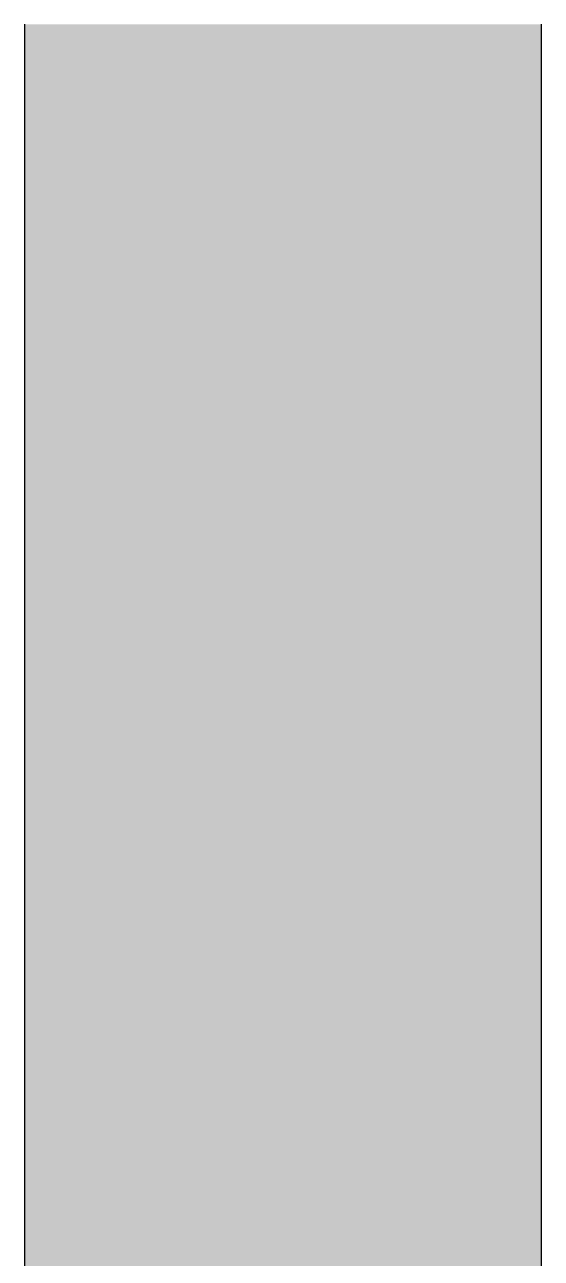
# Model space of a CAD drawing. Header units: inches. Extents: x -1176 to 1551, y -3558 to 978.
# Drawn here: x -772.04 to -754.04, y -903.19 to -860.2 of the extents above; entities that cross this region are included whole.
import ezdxf

# ---------------------------------------------------------------- set-up
doc = ezdxf.new("R2010")
doc.units = ezdxf.units.IN
doc.header["$MEASUREMENT"] = 0
doc.layers.add('A-WALL', color=113, linetype='Continuous', lineweight=18)
doc.layers.add('A-WALL-PATT', color=111, linetype='Continuous', lineweight=18)

msp = doc.modelspace()

# ---------------------------------------------------------------- hatches: boundary and pattern name
at = {"layer": 'A-WALL-PATT'}
h = msp.add_hatch(color=250, dxfattribs=at)
h.paths.add_polyline_path([(-754.043, -1262.185), (-754.043, -1160.484), (-772.043, -1160.484), (-772.043, -1262.185), (-756.674, -1262.185)], flags=0)
h.paths.add_polyline_path([(-754.043, -1120.484), (-754.043, -1093.301), (-772.043, -1093.301), (-772.043, -1120.484), (-756.674, -1120.484)], flags=0)
h.paths.add_polyline_path([(-756.674, -1053.301), (-754.043, -1053.301), (-754.043, -1004.185), (-772.043, -1004.185), (-772.043, -1053.301)], flags=0)
h.paths.add_polyline_path([(-772.043, -962.185), (-754.043, -962.185), (-754.043, -860.185), (-772.043, -860.185), (-772.043, -900.735)], flags=0)
h.paths.add_polyline_path([(-756.674, -818.185), (-754.043, -818.185), (-754.043, -716.185), (-772.043, -716.185), (-772.043, -818.185), (-768.428, -818.185)], flags=0)
h.paths.add_polyline_path([(-756.674, -674.185), (-754.043, -674.185), (-754.043, -570.995), (-772.043, -570.995), (-772.043, -674.185)], flags=0)
h.paths.add_polyline_path([(-772.043, -530.745), (-754.043, -530.745), (-754.043, -428.185), (-772.043, -428.185), (-772.043, -458.343)], flags=0)
h.paths.add_polyline_path([(-754.043, -386.185), (-754.043, -278.185), (-772.043, -278.185), (-772.043, -386.185)], flags=0)
h.paths.add_polyline_path([(-756.674, -236.185), (-754.043, -236.185), (-754.043, -129.093), (-772.043, -129.093), (-772.043, -236.185)], flags=0)
h.paths.add_polyline_path([(-756.674, -88.745), (-754.043, -88.745), (-754.043, 16.255), (-772.043, 16.255), (-772.043, -88.745)], flags=0)

# ---------------------------------------------------------------- linework, layer by layer
at = {"layer": 'A-WALL', "color": 8, "lineweight": 30}
for p, q in [((-772.043, -962.185), (-772.043, -860.185)), ((-754.043, -962.185), (-754.043, -860.185))]:
    msp.add_line(p, q, dxfattribs=at)

doc.saveas('drawing.dxf')
